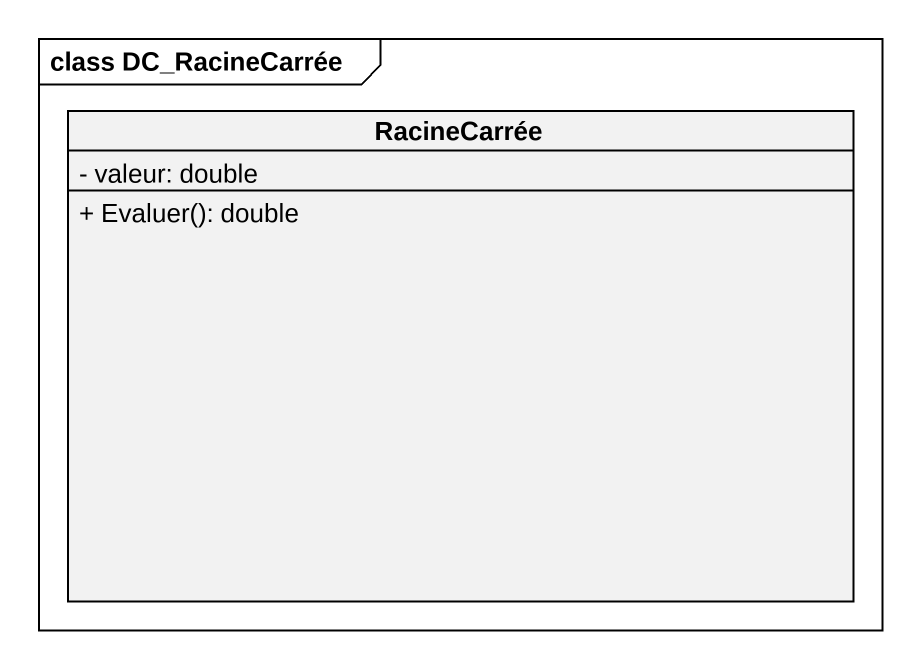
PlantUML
@startuml
mainframe class DC_RacineCarrée
hide circle
hide empty members
skinparam classAttributeIconSize 0
class RacineCarrée {
  - valeur: double
  + Evaluer(): double
}
@enduml
